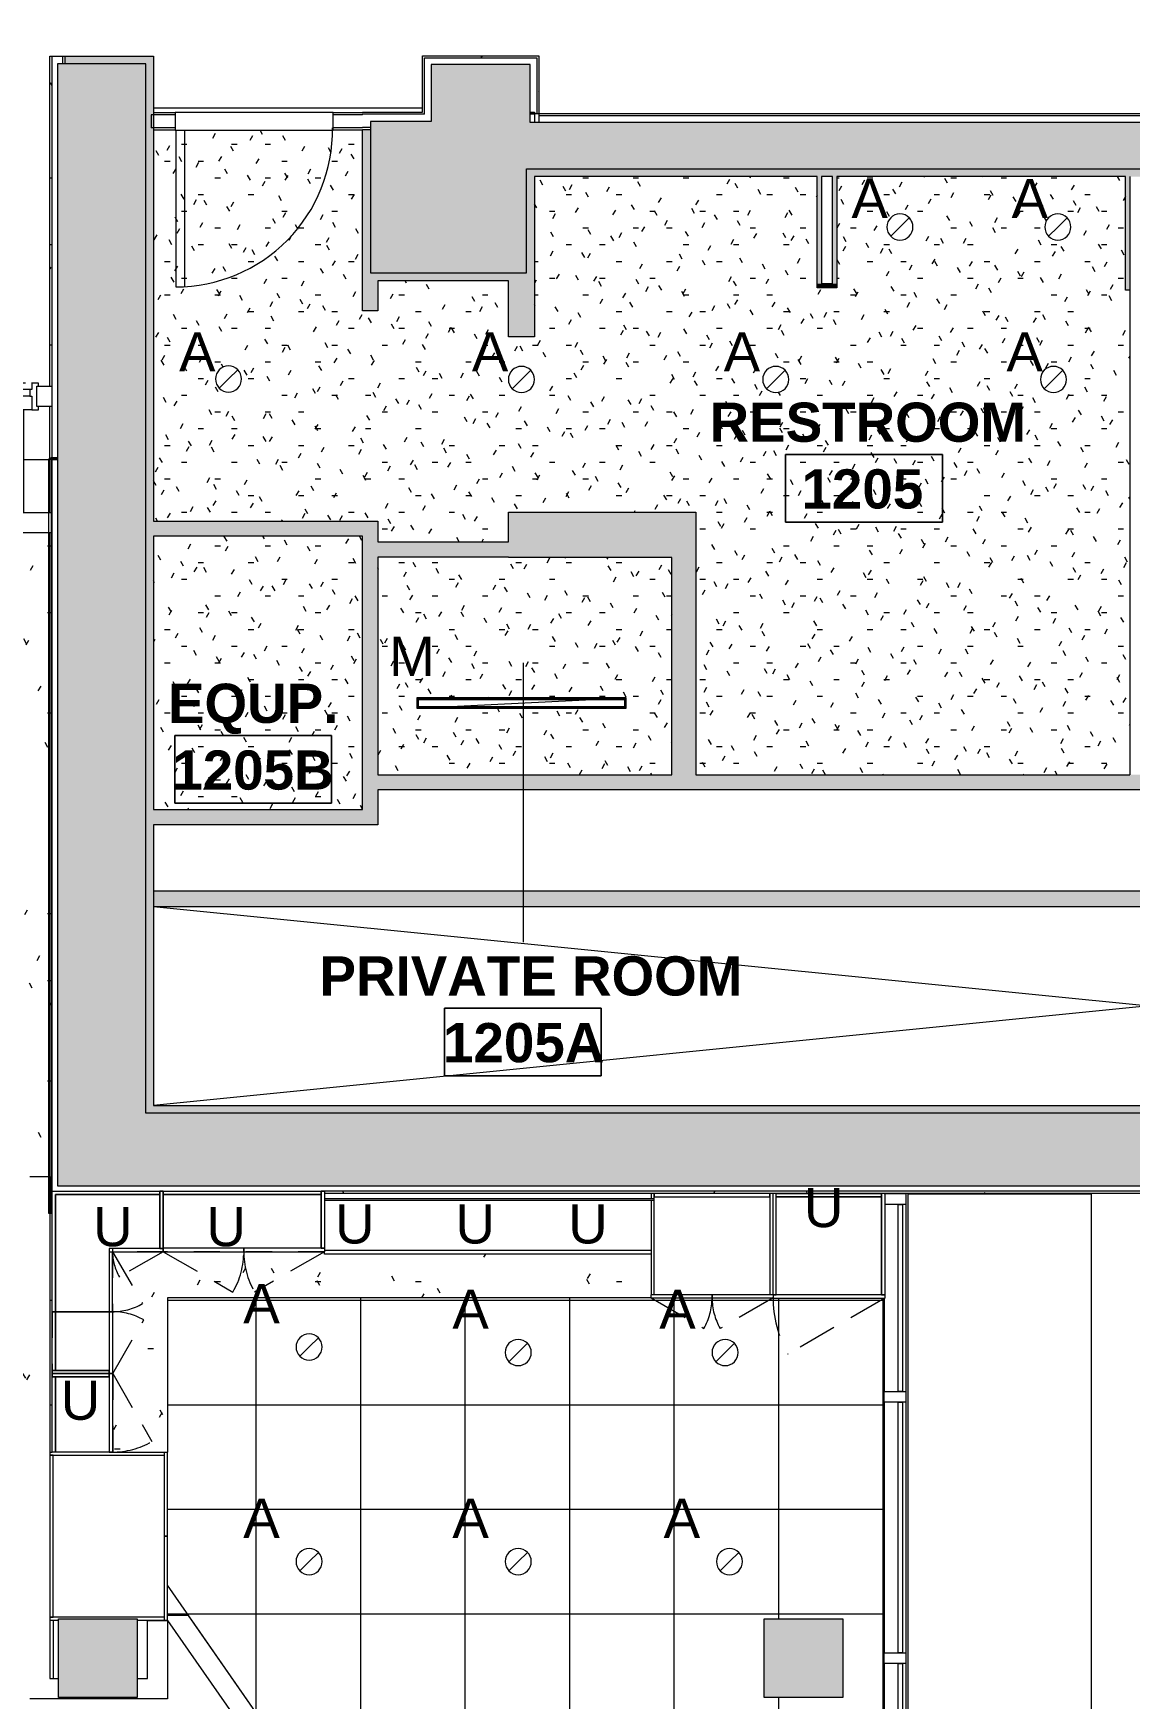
# Model space of a CAD drawing. Header units: inches. Extents: x -329 to 986, y -79 to 1436.
# Drawn here: x 480.6 to 732.3, y 457.2 to 839.6 of the extents above; entities that cross this region are included whole.
import ezdxf

# ---------------------------------------------------------------- set-up
doc = ezdxf.new("R2010")
doc.units = ezdxf.units.IN
doc.header["$LTSCALE"] = 48
doc.header["$MEASUREMENT"] = 0
doc.linetypes.add('Dash', pattern=[0.25, 0.125, -0.125])
doc.linetypes.add('Hidden', pattern=[0.28125, 0.1875, -0.09375])
for name, color, linetype, lineweight in [('A-AREA-IDEN', 1, 'Continuous', 9), ('A-CLNG', 214, 'Continuous', 13), ('A-CLNG-PATT', 214, 'Continuous', 13), ('A-DETL-GENF', 247, 'Continuous', 9), ('A-DETL-THIN', 8, 'Continuous', 9), ('A-DOOR', 8, 'Continuous', 13), ('A-GENM', 8, 'Continuous', 9), ('A-GLAZ-CURT', 8, 'Continuous', 9), ('A-GLAZ-CWMG', 8, 'Continuous', 9), ('A-WALL', 8, 'Continuous', 13), ('A-WALL-PATT', 8, 'Continuous', 13), ('E-LITE-EQPM', 4, 'Continuous', 9), ('E-LITE-EQPM-IDEN', 4, 'Continuous', 9), ('G-ANNO-TEXT', 8, 'Continuous', 9), ('I-WALL', 8, 'Continuous', 13), ('Q-CASE', 8, 'Continuous', 9), ('Q-CASE-HDLN', 8, 'Dash', 9), ('S-COLS', 8, 'Continuous', 13)]:
    doc.layers.add(name, color=color, linetype=linetype, lineweight=lineweight)
doc.styles.add('Arial', font='arial.ttf', dxfattribs={"height": 9})
doc.styles.add('Swis721 Lt BT', font='swissl.ttf', dxfattribs={"height": 9})
doc.styles.add('Swis721 Lt BT_B', font='', dxfattribs={"height": 9})
doc.styles.get('Swis721 Lt BT_B').set_extended_font_data('Swis721 Lt BT', bold=True)
pattern_1 = [(0, (0, 0), (30.72, 7.68), [1.267, -21.773, 1.267, -21.773, -122.88]), (0, (0, 0), (30.72, 7.68), [-46.08, 1.267, -44.813, 1.267, -21.773, -53.76]), (0, (0, 0), (30.72, 7.68), [-115.2, 1.267, -14.093, 1.267, -37.133]), (120, (11.52, 3.84), (-22.011075, 22.7643), [1.267, -21.773, 1.267, -21.773, -122.88]), (120, (11.52, 3.84), (-22.011075, 22.7643), [-46.08, 1.267, -44.813, 1.267, -21.773, -53.76]), (120, (11.52, 3.84), (-22.011075, 22.7643), [-115.2, 1.267, -14.093, 1.267, -37.133]), (240, (15.36, 19.2), (-8.708925, -30.4443), [1.267, -21.773, 1.267, -21.773, -122.88]), (240, (15.36, 19.2), (-8.708925, -30.4443), [-46.08, 1.267, -44.813, 1.267, -21.773, -53.76]), (240, (15.36, 19.2), (-8.708925, -30.4443), [-115.2, 1.267, -14.093, 1.267, -37.133])]
pattern_2 = [(0, (0, 0), (15.36, 3.84), [1.267, -10.253, 1.267, -10.253, -61.44]), (0, (0, 0), (15.36, 3.84), [-23.04, 1.267, -21.773, 1.267, -10.253, -26.88]), (0, (0, 0), (15.36, 3.84), [-57.6, 1.267, -6.413, 1.267, -17.933]), (120, (5.76, 1.92), (-11.005538, 11.38215), [1.267, -10.253, 1.267, -10.253, -61.44]), (120, (5.76, 1.92), (-11.005538, 11.38215), [-23.04, 1.267, -21.773, 1.267, -10.253, -26.88]), (120, (5.76, 1.92), (-11.005538, 11.38215), [-57.6, 1.267, -6.413, 1.267, -17.933]), (240, (7.68, 9.6), (-4.354462, -15.22215), [1.267, -10.253, 1.267, -10.253, -61.44]), (240, (7.68, 9.6), (-4.354462, -15.22215), [-23.04, 1.267, -21.773, 1.267, -10.253, -26.88]), (240, (7.68, 9.6), (-4.354462, -15.22215), [-57.6, 1.267, -6.413, 1.267, -17.933])]

# ---------------------------------------------------------------- blocks, each defined once
blk = doc.blocks.new('Concrete-Square-Column - 18 x 18-6977650-Level 12  RCP')
at = {"layer": 'S-COLS'}
blk.add_hatch(color=256, dxfattribs=at).paths.add_polyline_path([(9, -9), (9, 9), (-9, 9), (-9, -9), (-1.36, -9)], flags=0)
for p, q in [((-9, 9), (9, 9)), ((-9, -9), (-9, 9)), ((9, 9), (9, -9)), ((9, -9), (-9, -9))]:
    blk.add_line(p, q, dxfattribs=at)
blk = doc.blocks.new('Door - Single - Solid Door-8464396-Level 12  RCP')
at = {"layer": 'A-DOOR'}
for p, q in [((-14.13, 2.97), (-15.63, 2.97)), ((-15.63, 2.97), (-15.63, 2.22)), ((-14.13, 2.97), (22.12, 2.97)), ((-14.13, -0.15), (-14.13, 2.97)), ((22.12, 2.97), (22.12, -0.15)), ((23.62, 2.97), (22.12, 2.97)), ((23.62, 2.22), (23.62, 2.97)), ((-15.63, -2.4), (-15.63, -3.15)), ((-15.63, -3.15), (-14.13, -3.15)), ((-13.63, -0.15), (-14.13, -0.15)), ((-14.13, -1.65), (-13.63, -1.65)), ((-14.13, -3.15), (-14.13, -1.65)), ((-14.13, -3.15), (-14.01, -3.15)), ((-13.63, -0.15), (21.62, -0.15)), ((-13.63, -1.65), (-13.63, -0.15)), ((-13.63, -1.65), (21.62, -1.65)), ((-12.63, -3.15), (22.12, -3.15)), ((21.62, -0.15), (21.62, -1.65)), ((22.12, -0.15), (21.62, -0.15)), ((21.62, -1.65), (22.12, -1.65)), ((22.12, -1.65), (22.12, -3.15)), ((22.12, -3.15), (23.62, -3.15)), ((23.62, -3.15), (23.62, -2.4))]:
    blk.add_line(p, q, dxfattribs=at)
blk = doc.blocks.new('08 Type A - Single-Flush - 36_ x 84_-8459059-Level 12  RCP')
at = {"layer": 'A-DETL-GENF'}
for p, q in [((16, 2), (16, 37.94)), ((18, 2), (18, 38)), ((18, 2), (16, 2))]:
    blk.add_line(p, q, dxfattribs=at)
blk.add_arc((18, 2), 36, 90, 180.7958, dxfattribs=at)
blk = doc.blocks.new('L-Recessed Circular - Downlight - 6_-8160810-Level 12  RCP')
at = {"layer": 'E-LITE-EQPM'}
for q in [(-2.12, -2.12), (2.12, 2.12)]:
    blk.add_line((0, 0), q, dxfattribs=at)
for start, end in [(360, 180), (180, 360)]:
    blk.add_arc((0, 0), 3, start, end, dxfattribs=at)
blk = doc.blocks.new('Recessed_Cooper_NeoRay_Straight_Narrow_22DR1 - Recessed_Cooper_NeoRay_Straight_Narrow_22DR-8140042-Level 12  RCP')
at = {"layer": 'E-LITE-EQPM'}
for p, q in [((1.19, 24), (-1.19, -24)), ((-1.19, -24), (-1.19, 24)), ((-1.19, 24), (1.19, 24)), ((-1.19, 23.75), (-0.84, 23.75)), ((-1.19, 23.75), (-1.19, -23.75)), ((-0.84, 23.75), (0.84, 23.75)), ((-0.84, 23.75), (-0.84, -23.75)), ((-0.84, -23.75), (-0.84, 23.75)), ((0.84, -23.75), (0.84, 23.75)), ((0.84, 23.75), (1.19, 23.75)), ((0.84, 23.75), (0.84, -23.75)), ((1.19, 24), (1.19, -24)), ((1.19, 23.75), (1.19, -23.75)), ((-0.84, -23.75), (-1.19, -23.75)), ((1.19, -24), (-1.19, -24)), ((0.84, -23.75), (-0.84, -23.75)), ((1.19, -23.75), (0.84, -23.75))]:
    blk.add_line(p, q, dxfattribs=at)
blk = doc.blocks.new('CW Cupbd2 - Fridge 80_h x 24_d - 2 Doors-8699888-Level 12  RCP')
at = {"layer": 'Q-CASE'}
for p, q in [((2, -7.31), (2, -5.31)), ((2.75, -6.06), (2.75, -5.31)), ((2.75, -5.31), (2.75, -6.06)), ((2.75, -31.56), (2.75, -6.06)), ((2.75, -6.06), (39.91, -6.06)), ((39.91, -5.31), (39.91, -6.06)), ((39.91, -6.06), (39.91, -5.31)), ((39.91, -6.06), (39.91, -31.56)), ((40.66, -5.31), (40.66, -5.85)), ((40.66, -19.73), (40.66, -31.56)), ((2, -31.56), (2, -25.31)), ((21.33, -31.56), (2, -31.56)), ((2, -32.31), (2, -31.56)), ((2, -32.31), (21.33, -32.31)), ((39.91, -31.56), (2.75, -31.56)), ((21.33, -32.31), (21.33, -31.56)), ((40.66, -31.56), (21.33, -31.56)), ((21.33, -31.56), (21.33, -32.31)), ((21.33, -32.31), (40.66, -32.31)), ((40.66, -31.56), (40.66, -32.31))]:
    blk.add_line(p, q, dxfattribs=at)
blk = doc.blocks.new('Casework 14 - Casework 7-8533295-Level 12  RCP')
at = {"layer": 'Q-CASE'}
for p, q in [((1995.07, 904.08), (1996.27, 904.08)), ((1996.66, 904.08), (2008.17, 904.08)), ((2008.17, 904.08), (2008.17, 829.08))]:
    blk.add_line(p, q, dxfattribs=at)
blk = doc.blocks.new('CW Cupbd Ohead Cnr - 23_5_h x 13 7_8_d - 1 Shelf-8699884-Level 12  RCP')
at = {"layer": 'Q-CASE'}
for p, q in [((2, -30.01), (2, -2.36)), ((2, -2.36), (26.74, -2.36)), ((26.74, -3.11), (2.75, -3.11)), ((2.75, -3.11), (2.75, -30.01)), ((2.75, -30.01), (2.75, -3.11)), ((2.75, -3.11), (26.74, -3.11)), ((27.49, -2.36), (26.74, -2.36)), ((26.74, -15.49), (26.74, -2.36)), ((26.74, -2.36), (26.74, -3.11)), ((26.74, -3.11), (26.74, -15.49)), ((27.49, -2.36), (27.49, -15.49)), ((26.74, -15.49), (15.12, -15.49)), ((15.12, -15.49), (15.12, -30.01)), ((15.12, -16.24), (15.12, -30.01)), ((15.12, -16.24), (15.87, -16.24)), ((27.49, -15.49), (15.87, -15.49)), ((15.87, -15.49), (15.87, -16.24)), ((15.87, -30.01), (15.87, -16.24)), ((15.87, -16.24), (27.49, -16.24)), ((26.74, -15.49), (27.49, -15.49)), ((27.49, -15.49), (27.49, -16.24)), ((2.75, -30.01), (2, -30.01)), ((15.12, -30.01), (2.75, -30.01)), ((15.12, -30.01), (15.87, -30.01))]:
    blk.add_line(p, q, dxfattribs=at)
at = {"layer": 'Q-CASE', "linetype": 'Hidden'}
for p, q in [((15.87, -16.24), (22.76, -28.16)), ((27.49, -16.24), (17.43, -22.05))]:
    blk.add_line(p, q, dxfattribs=at)
for centre, radius, start, end in [((27.49, -16.24), 11.62, 179.5, 210), ((15.87, -16.24), 13.77, 269.5, 300)]:
    blk.add_arc(centre, radius, start, end, dxfattribs=at)
at = {"layer": 'Q-CASE-HDLN'}
for p, q in [((2, -2.36), (27.49, -2.36)), ((2, -30.01), (2, -2.36)), ((27.49, -2.36), (27.49, -16.24)), ((15.87, -16.24), (15.87, -30.01)), ((27.49, -16.24), (15.87, -16.24)), ((15.87, -30.01), (2, -30.01))]:
    blk.add_line(p, q, dxfattribs=at)
blk = doc.blocks.new('System Panel - Glazed - Offset-8596692-Level 12  RCP')
at = {"layer": 'A-GLAZ-CURT'}
for p, q in [((-21.47, 0.75), (-21.47, 1.75)), ((-21.47, 1.75), (21.47, 1.75)), ((21.47, 0.75), (-21.47, 0.75)), ((21.47, 1.75), (21.47, 0.75))]:
    blk.add_line(p, q, dxfattribs=at)
blk = doc.blocks.new('System Panel - Glazed - Offset-8596693-Level 12  RCP')
at = {"layer": 'A-GLAZ-CURT'}
for p, q in [((-28.75, 0.75), (-28.75, 1.75)), ((-28.75, 1.75), (28.75, 1.75)), ((28.75, 0.75), (-28.75, 0.75)), ((28.75, 1.75), (28.75, 0.75))]:
    blk.add_line(p, q, dxfattribs=at)
blk = doc.blocks.new('System Panel - Glazed - Offset-8596694-Level 12  RCP')
at = {"layer": 'A-GLAZ-CURT'}
for p, q in [((-28.75, 0.75), (-28.75, 1.75)), ((-28.75, 1.75), (28.75, 1.75)), ((28.75, 0.75), (-28.75, 0.75)), ((28.75, 1.75), (28.75, 0.75))]:
    blk.add_line(p, q, dxfattribs=at)
blk = doc.blocks.new('Rectangular Mullion - 2_5_ x 5_ rectangular-6977146-Level 12  RCP')
at = {"layer": 'A-GLAZ-CWMG'}
for p, q in [((680.89, 570.72), (680.89, 527.78)), ((675.89, 549.2), (675.89, 527.78))]:
    blk.add_line(p, q, dxfattribs=at)
blk = doc.blocks.new('Rectangular Mullion - 2_5_ x 5_ rectangular-V7-Level 12  RCP')
at = {"layer": 'A-GLAZ-CWMG'}
for p, q in [((675.89, 525.28), (675.89, 467.78)), ((680.89, 525.28), (680.89, 467.78))]:
    blk.add_line(p, q, dxfattribs=at)
blk = doc.blocks.new('Rectangular Mullion - 2_5_ x 5_ rectangular-V8-Level 12  RCP')
at = {"layer": 'A-GLAZ-CWMG'}
for p, q in [((675.89, 465.28), (675.89, 407.78)), ((680.89, 465.28), (680.89, 407.78))]:
    blk.add_line(p, q, dxfattribs=at)
blk = doc.blocks.new('Rectangular Mullion - 2_5_ x 5_ rectangular-8596698-Level 12  RCP')
at = {"layer": 'A-GLAZ-CWMG'}
for p, q in [((-2.5, -2.5), (-2.5, 2.3125)), ((0, 2.5), (0, -2.5)), ((0, -2.5), (-2.5, -2.5))]:
    blk.add_line(p, q, dxfattribs=at)
blk = doc.blocks.new('Rectangular Mullion - 2_5_ x 5_ rectangular-8596691-Level 12  RCP')
at = {"layer": 'A-GLAZ-CWMG'}
for p, q in [((1.25, 2.5), (-1.25, 2.5)), ((-1.25, 2.5), (-1.25, -2.5)), ((1.25, -2.5), (1.25, 2.5)), ((-1.25, -2.5), (1.25, -2.5))]:
    blk.add_line(p, q, dxfattribs=at)
blk = doc.blocks.new('Casework 2 - Casework 7-8597540-Level 12  RCP')
at = {"layer": 'Q-CASE'}
for p, q in [((2009.03, 904.08), (2009.03, 829.08)), ((2009.03, 829.08), (2008.45, 829.08))]:
    blk.add_line(p, q, dxfattribs=at)
blk = doc.blocks.new('LED STRIP - 10 mm lower-8620909-Level 12  RCP')
at = {"layer": 'E-LITE-EQPM'}
for p, q in [((39.17, 0.2), (-36.58, 0.2)), ((-36.58, -0.2), (39.17, -0.2))]:
    blk.add_line(p, q, dxfattribs=at)
blk = doc.blocks.new('CW Cupbd Combined1 - Oven Tower 84_h x 24_d _2 Microwaves_CAB on bottom 2-8689861-Level 12  RCP')
at = {"layer": 'Q-CASE', "linetype": 'Hidden'}
for p, q in [((2, 29.31), (14.12, 36.31)), ((30, 29.31), (17.87, 36.31))]:
    blk.add_line(p, q, dxfattribs=at)
at = {"layer": 'Q-CASE'}
for p, q in [((16, 29.31), (2, 29.31)), ((2, 28.56), (2, 29.31)), ((2, 28.56), (16, 28.56)), ((2.75, 6.06), (2.75, 28.56)), ((16, 28.56), (16, 29.31)), ((30, 29.31), (16, 29.31)), ((16, 29.31), (16, 28.56)), ((16, 28.56), (30, 28.56)), ((29.25, 28.56), (29.25, 6.06)), ((30, 29.31), (30, 28.56)), ((30, 18.41), (30, 28.56)), ((29.25, 6.06), (2.75, 6.06)), ((2.75, 5.31), (2.75, 6.06)), ((2.75, 6.06), (2.75, 5.31)), ((29.25, 6.06), (29.25, 5.31)), ((29.25, 5.31), (29.25, 6.06))]:
    blk.add_line(p, q, dxfattribs=at)
at = {"layer": 'Q-CASE', "linetype": 'Hidden'}
for centre, start, end in [((2, 29.31), 0.0023, 30), ((30, 29.31), 150, 179.9977)]:
    blk.add_arc(centre, 14, start, end, dxfattribs=at)
blk = doc.blocks.new('L-Recessed Circular - Downlight - 6_-8613011-Level 12  RCP')
at = {"layer": 'E-LITE-EQPM'}
for q in [(-2.12, -2.12), (2.12, 2.12)]:
    blk.add_line((0, 0), q, dxfattribs=at)
for start, end in [(360, 180), (180, 360)]:
    blk.add_arc((0, 0), 3, start, end, dxfattribs=at)
blk = doc.blocks.new('CW Cupbd Ohead1 - 37_h x 13 7_8_d - 1 Door - 1 Shelf-8668063-Level 12  RCP')
at = {"layer": 'Q-CASE'}
for p, q in [((2, -3.11), (2, -2.36)), ((2, -2.36), (19.25, -2.36)), ((19.25, -3.11), (2, -3.11)), ((2, -15.45), (2, -3.11)), ((2, -3.11), (19.25, -3.11)), ((20, -2.36), (19.25, -2.36)), ((19.25, -15.45), (19.25, -2.36)), ((19.25, -2.36), (19.25, -3.11)), ((19.25, -3.11), (19.25, -15.45)), ((20, -2.36), (20, -15.45)), ((20, -15.45), (2, -15.45)), ((2, -15.45), (2, -16.24)), ((19.25, -15.45), (2, -15.45)), ((2, -16.24), (20, -16.24)), ((19.25, -15.45), (20, -15.45)), ((20, -15.45), (20, -16.24))]:
    blk.add_line(p, q, dxfattribs=at)
at = {"layer": 'Q-CASE', "linetype": 'Hidden'}
blk.add_line((20, -16.24), (4.41, -25.24), dxfattribs=at)
blk.add_arc((20, -16.24), 18, 179.5, 210, dxfattribs=at)
at = {"layer": 'Q-CASE-HDLN'}
for p, q in [((2, -16.24), (2, -2.36)), ((2, -2.36), (20, -2.36)), ((20, -2.36), (20, -16.24)), ((20, -16.24), (2, -16.24))]:
    blk.add_line(p, q, dxfattribs=at)
blk = doc.blocks.new('CW Cupbd Ohead1 - 37_h x 13 7_8_d - 2 Doors - 1 Shelf-8693762-Level 12  RCP')
at = {"layer": 'Q-CASE'}
for p, q in [((2, -3.11), (2, -2.36)), ((2, -2.36), (38.25, -2.36)), ((38.25, -3.11), (2, -3.11)), ((2, -15.45), (2, -3.11)), ((2, -3.11), (38.25, -3.11)), ((39, -2.36), (38.25, -2.36)), ((38.25, -15.45), (38.25, -2.36)), ((38.25, -2.36), (38.25, -3.11)), ((38.25, -3.11), (38.25, -15.45)), ((39, -2.36), (39, -15.45)), ((20.5, -15.45), (2, -15.45)), ((2, -16.24), (2, -15.45)), ((38.25, -15.45), (2, -15.45)), ((2, -16.24), (20.5, -16.24)), ((20.5, -16.24), (20.5, -15.45)), ((39, -15.45), (20.5, -15.45)), ((20.5, -15.45), (20.5, -16.24)), ((20.5, -16.24), (39, -16.24)), ((38.25, -15.45), (39, -15.45)), ((39, -15.45), (39, -16.24))]:
    blk.add_line(p, q, dxfattribs=at)
at = {"layer": 'Q-CASE', "linetype": 'Hidden'}
for p, q in [((2, -16.24), (18.02, -25.49)), ((39, -16.24), (22.97, -25.49))]:
    blk.add_line(p, q, dxfattribs=at)
for centre, start, end in [((2, -16.24), 330, 0.5), ((39, -16.24), 179.5, 210)]:
    blk.add_arc(centre, 18.5, start, end, dxfattribs=at)
at = {"layer": 'Q-CASE-HDLN'}
for p, q in [((2, -16.24), (2, -2.36)), ((2, -2.36), (39, -2.36)), ((39, -2.36), (39, -16.24)), ((39, -16.24), (2, -16.24))]:
    blk.add_line(p, q, dxfattribs=at)
blk = doc.blocks.new('Generic Models 1 - Generic Models 5-8667745-Level 12  RCP')
at = {"layer": 'A-GENM'}
for p, q in [((3427.15, -131.5), (3427.15, 206.11)), ((3427.15, 206.11), (3469.15, 206.11)), ((3469.15, 206.11), (3469.15, -131.5))]:
    blk.add_line(p, q, dxfattribs=at)
blk = doc.blocks.new('CW Cupbd1 - 80_h x 24_d - 1 Door - 4 shelves - CUSTOM-8687191-Level 12  RCP')
at = {"layer": 'Q-CASE'}
for p, q in [((2.75, -2.36), (2, -2.36)), ((2, -25.59), (2, -2.36)), ((2.75, -25.61), (2.75, -2.36)), ((2.75, -3.11), (2.75, -2.36)), ((2.75, -2.36), (26.93, -2.36)), ((2.75, -25.61), (2.75, -3.11)), ((2.75, -3.11), (26.93, -3.11)), ((26.93, -3.11), (2.75, -3.11)), ((27.68, -2.36), (26.93, -2.36)), ((26.93, -25.61), (26.93, -2.36)), ((26.93, -2.36), (26.93, -3.11)), ((26.93, -3.11), (26.93, -25.61)), ((27.68, -2.36), (27.68, -25.61)), ((27.68, -25.61), (2, -25.61)), ((2, -25.61), (2.75, -25.61)), ((2, -26.36), (27.68, -26.36)), ((26.93, -25.61), (2.75, -25.61)), ((26.93, -25.61), (27.68, -25.61)), ((27.68, -25.61), (27.68, -26.36))]:
    blk.add_line(p, q, dxfattribs=at)
at = {"layer": 'Q-CASE', "linetype": 'Hidden'}
blk.add_line((27.68, -26.36), (5.44, -39.21), dxfattribs=at)
blk.add_arc((27.68, -26.36), 25.69, 179.5, 210, dxfattribs=at)
blk = doc.blocks.new('CW Cupbd Ohead1 - 37_h x 13 7_8_d - 1 Door - 1 Shelf-8699881-Level 12  RCP')
at = {"layer": 'Q-CASE', "linetype": 'Hidden'}
blk.add_line((16.22, 16.24), (3.9, 23.35), dxfattribs=at)
at = {"layer": 'Q-CASE'}
for p, q in [((16.22, 16.24), (2, 16.24)), ((2, 16.24), (2, 15.45)), ((2, 15.45), (16.22, 15.45)), ((2, 3.11), (2, 15.45)), ((2, 15.45), (15.47, 15.45)), ((16.22, 15.45), (15.47, 15.45)), ((15.47, 2.36), (15.47, 15.45)), ((15.47, 15.45), (15.47, 3.11)), ((16.22, 16.24), (16.22, 15.45)), ((16.22, 15.45), (16.22, 2.36)), ((2, 2.36), (2, 3.11)), ((2, 3.11), (15.47, 3.11)), ((15.47, 3.11), (2, 3.11)), ((15.47, 2.36), (2, 2.36)), ((15.47, 3.11), (15.47, 2.36)), ((15.47, 2.36), (16.22, 2.36))]:
    blk.add_line(p, q, dxfattribs=at)
at = {"layer": 'Q-CASE', "linetype": 'Hidden'}
blk.add_arc((16.22, 16.24), 14.23, 150, 180.5, dxfattribs=at)
at = {"layer": 'Q-CASE-HDLN'}
for p, q in [((16.22, 16.24), (2, 16.24)), ((2, 16.24), (2, 2.36)), ((16.22, 2.36), (16.22, 16.24)), ((2, 2.36), (16.22, 2.36))]:
    blk.add_line(p, q, dxfattribs=at)
blk = doc.blocks.new('Room Tag - Room Name and Number-3379422-Level 12  RCP')
at = {"layer": 'A-AREA-IDEN'}
for p, q in [((-0.1881, -0.1636), (-0.1881, -0.0018)), ((-0.1881, -0.0018), (0.1869, -0.0018)), ((0.1869, -0.0018), (-0.1881, -0.0018)), ((-0.1881, -0.0018), (-0.1881, -0.1636)), ((0.1869, -0.0018), (0.1869, -0.1636)), ((0.1869, -0.1636), (0.1869, -0.0018)), ((0.1869, -0.1636), (-0.1881, -0.1636)), ((-0.1881, -0.1636), (0.1869, -0.1636))]:
    blk.add_line(p, q, dxfattribs=at)

msp = doc.modelspace()

# ---------------------------------------------------------------- hatches: boundary and pattern name
at = {"layer": 'A-CLNG-PATT'}
h = msp.add_hatch(dxfattribs=at)
h.set_pattern_fill('FP1_19', color=256, style=0, pattern_type=2)
h.set_pattern_definition(pattern_2)
h.paths.add_polyline_path([(632.64, 669.35), (732.27, 669.35), (732.27, 780.6), (731.27, 780.6), (731.27, 806.68), (665.02, 806.68), (665.02, 781.1), (660.52, 781.1), (660.52, 806.68), (595.64, 806.68), (595.64, 769.85), (589.64, 769.85), (589.64, 782.73), (559.64, 782.73), (559.64, 775.85), (556.14, 775.85), (556.14, 817.36), (508.14, 817.36), (508.14, 727.6), (559.64, 727.6), (559.64, 722.79), (589.64, 722.79), (589.64, 729.6), (632.64, 729.6), (632.64, 670.95)], flags=0)
h.paths.add_polyline_path([(714.77, 757.1), (713.99, 757.2), (713.27, 757.5), (712.64, 757.98), (712.17, 758.6), (711.87, 759.33), (711.77, 760.1), (711.87, 760.88), (712.17, 761.6), (712.64, 762.22), (713.27, 762.7), (713.99, 763), (714.77, 763.1), (715.54, 763), (716.27, 762.7), (716.89, 762.22), (717.36, 761.6), (717.66, 760.88), (717.77, 760.1), (717.66, 759.33), (717.36, 758.6), (716.89, 757.98), (716.27, 757.5), (715.54, 757.2)], flags=0)
h.paths.add_polyline_path([(651.02, 757.1), (650.24, 757.2), (649.52, 757.5), (648.89, 757.98), (648.42, 758.6), (648.12, 759.33), (648.02, 760.1), (648.12, 760.88), (648.42, 761.6), (648.89, 762.22), (649.52, 762.7), (650.24, 763), (651.02, 763.1), (651.79, 763), (652.52, 762.7), (653.14, 762.22), (653.61, 761.6), (653.91, 760.88), (654.02, 760.1), (653.91, 759.33), (653.61, 758.6), (653.14, 757.98), (652.52, 757.5), (651.79, 757.2)], flags=0)
h.paths.add_polyline_path([(592.64, 757.1), (591.86, 757.2), (591.14, 757.5), (590.52, 757.98), (590.04, 758.6), (589.74, 759.33), (589.64, 760.1), (589.74, 760.88), (590.04, 761.6), (590.52, 762.22), (591.14, 762.7), (591.86, 763), (592.64, 763.1), (593.42, 763), (594.14, 762.7), (594.76, 762.22), (595.24, 761.6), (595.54, 760.88), (595.64, 760.1), (595.54, 759.33), (595.24, 758.6), (594.76, 757.98), (594.14, 757.5), (593.42, 757.2)], flags=0)
h.paths.add_polyline_path([(525.39, 757.21), (524.61, 757.32), (523.89, 757.62), (523.27, 758.09), (522.79, 758.71), (522.49, 759.44), (522.39, 760.21), (522.49, 760.99), (522.79, 761.71), (523.27, 762.34), (523.89, 762.81), (524.61, 763.11), (525.39, 763.21), (526.17, 763.11), (526.89, 762.81), (527.51, 762.34), (527.99, 761.71), (528.29, 760.99), (528.39, 760.21), (528.29, 759.44), (527.99, 758.71), (527.51, 758.09), (526.89, 757.62), (526.17, 757.32)], flags=0)
h.paths.add_polyline_path([(679.52, 792.1), (678.74, 792.2), (678.02, 792.5), (677.39, 792.98), (676.92, 793.6), (676.62, 794.32), (676.52, 795.1), (676.62, 795.87), (676.92, 796.6), (677.39, 797.22), (678.02, 797.69), (678.74, 797.99), (679.52, 798.1), (680.29, 797.99), (681.02, 797.69), (681.64, 797.22), (682.11, 796.6), (682.41, 795.87), (682.52, 795.1), (682.41, 794.32), (682.11, 793.6), (681.64, 792.98), (681.02, 792.5), (680.29, 792.2)], flags=0)
h.paths.add_polyline_path([(715.77, 792.1), (714.99, 792.2), (714.27, 792.5), (713.64, 792.98), (713.17, 793.6), (712.87, 794.32), (712.77, 795.1), (712.87, 795.87), (713.17, 796.6), (713.64, 797.22), (714.27, 797.69), (714.99, 797.99), (715.77, 798.1), (716.54, 797.99), (717.27, 797.69), (717.89, 797.22), (718.36, 796.6), (718.66, 795.87), (718.77, 795.1), (718.66, 794.32), (718.36, 793.6), (717.89, 792.98), (717.27, 792.5), (716.54, 792.2)], flags=0)
h = msp.add_hatch(dxfattribs=at)
h.set_pattern_fill('FP1_26', color=256, style=0, pattern_type=2)
h.set_pattern_definition([(0, (454.422, 741.714), (0, -24), []), (270, (454.422, 741.714), (-24, -1e-15), [])])
h.paths.add_polyline_path([(424.45, 729.53), (484.14, 729.53), (484.14, 741.91), (484.39, 741.91), (484.39, 753.9), (481.77, 753.9), (481.77, 753.15), (442.52, 753.15), (442.52, 753.9), (424.45, 753.9), (424.45, 729.75)], flags=0)
h = msp.add_hatch(dxfattribs=at)
h.set_pattern_fill('FP1_1', color=256, style=0, pattern_type=2)
h.set_pattern_definition(pattern_1)
h.paths.add_polyline_path([(479.77, 502), (479.77, 577.11), (484.14, 577.11), (484.14, 724.9), (329.52, 724.9), (329.52, 502), (479.16, 502)], flags=0)
h.paths.add_polyline_path([(348.83, 526), (348.83, 700.9), (460.14, 700.9), (460.14, 526), (432.47, 526)], flags=0)
h = msp.add_hatch(dxfattribs=at)
h.set_pattern_fill('FP1_19', color=256, style=0, pattern_type=2)
h.set_pattern_definition(pattern_2)
h.paths.add_polyline_path([(556.14, 661.36), (556.14, 724.1), (508.14, 724.1), (508.14, 661.36), (521.69, 661.36)], flags=0)
h = msp.add_hatch(dxfattribs=at)
h.set_pattern_fill('FP1_20', color=256, style=0, pattern_type=2)
h.set_pattern_definition(pattern_2)
h.paths.add_polyline_path([(627.14, 669.35), (627.14, 719.22), (589.64, 719.22), (589.64, 719.28), (559.64, 719.28), (559.64, 669.35), (610.92, 669.35)], flags=0)
h.paths.add_polyline_path([(568.64, 684.61), (568.64, 686.98), (616.64, 686.98), (616.64, 684.61), (610.92, 684.61)], flags=0)
h = msp.add_hatch(dxfattribs=at)
h.set_pattern_fill('FP1_1', color=256, style=0, pattern_type=2)
h.set_pattern_definition(pattern_1)
h.paths.add_polyline_path([(498.77, 559.85), (498.77, 560.6), (498.02, 560.6), (498.02, 559.85)], flags=0)
h.paths.add_polyline_path([(510.64, 513.85), (511.39, 513.85), (511.39, 549.22), (622.39, 549.22), (622.39, 559.26), (547.39, 559.26), (547.39, 559.85), (498.77, 559.85), (498.8, 513.85)], flags=0)
at = {"layer": 'A-DETL-GENF'}
h = msp.add_hatch(color=256, dxfattribs=at)
h.paths.add_polyline_path([(982.64, -77.72), (982.64, -13.14), (735.72, 233.78), (660.14, 233.78), (660.14, 219.53), (734.76, 219.53), (968.39, -14.09), (968.39, -63.34), (738.07, -63.34), (687.39, -12.66), (687.39, -5.72), (673.14, -5.72), (673.14, -18.75), (732.1, -77.72), (878.58, -77.72)], flags=0)
h.paths.add_polyline_path([(984.64, 574.97), (984.64, 836.48), (964.39, 836.48), (964.39, 591.66), (506.39, 591.66), (506.39, 832.6), (486.14, 832.6), (486.14, 574.97), (700.14, 574.97)], flags=0)
h.paths.add_polyline_path([(912.77, 784.61), (912.77, 820.36), (902.33, 820.36), (902.33, 832.42), (879.64, 832.42), (879.64, 820.38), (875.64, 820.38), (875.64, 819.13), (594.64, 819.13), (594.64, 832.42), (571.89, 832.42), (571.89, 819.36), (558.02, 819.36), (558.02, 784.61), (593.77, 784.61), (593.77, 808.46), (877.02, 808.46), (877.02, 784.61), (878.58, 784.61)], flags=0)
h.paths.add_polyline_path([(486.14, 938.1), (508.14, 938.1), (508.14, 1417.55), (607.64, 1417.55), (607.64, 1188.97), (558.14, 1188.97), (558.14, 1174.05), (964.39, 1174.05), (964.39, 938.91), (984.64, 938.91), (984.64, 1193.86), (622.89, 1193.86), (622.89, 1433.6), (486.14, 1433.6), (486.14, 957.44)], flags=0)
h.paths.add_polyline_path([(8.14, 1117.53), (22.64, 1117.53), (22.64, 1191.89), (-219.48, 1434.01), (-288.01, 1434.01), (-288.01, 1182.01), (-228.61, 1122.61), (-176.25, 1122.61), (-176.25, 1138.46), (-224.25, 1138.46), (-274.61, 1190.61), (-274.61, 1419.61), (-225.31, 1419.61), (8.14, 1186.16), (8.14, 1168.42)], flags=0)
msp.add_hatch(color=256, dxfattribs=at).paths.add_polyline_path([(521.69, 639.11), (964.39, 639.11), (964.39, 642.61), (508.14, 642.61), (508.14, 639.11)], flags=0)
at = {"layer": 'A-WALL-PATT'}
h = msp.add_hatch(dxfattribs=at)
h.set_pattern_fill('FP1_1', color=256, style=0, pattern_type=2)
h.set_pattern_definition(pattern_1)
h.paths.add_polyline_path([(484.89, 573.22), (484.89, 724.9), (484.39, 724.9), (484.39, 573.22)], flags=0)
h.paths.add_polyline_path([(484.39, 729.53), (484.89, 729.53), (484.89, 753.9), (484.39, 753.9), (484.39, 746.46)], flags=0)
h.paths.add_polyline_path([(484.89, 758.53), (484.89, 834.35), (484.39, 834.35), (484.39, 758.53)], flags=0)
at = {"layer": 'A-WALL-PATT', "lineweight": 9}
h = msp.add_hatch(dxfattribs=at)
h.set_pattern_fill('FP1_1', color=256, style=0, pattern_type=2)
h.set_pattern_definition(pattern_1)
h.paths.add_polyline_path([(487.39, 832.6), (487.89, 832.6), (487.89, 834.35), (487.39, 834.35)], flags=0)
at = {"layer": 'A-WALL-PATT'}
for points in [[(504.64, 832.6), (504.64, 834.35), (487.89, 834.35), (487.89, 832.6)], [(506.39, 591.66), (508.14, 591.66), (508.14, 834.35), (504.64, 834.35), (504.64, 832.6), (506.39, 832.6), (506.39, 623.88)], [(556.14, 784.61), (558.02, 784.61), (558.02, 817.48), (556.14, 817.48), (556.14, 799.2)], [(593.77, 786.48), (595.64, 786.48), (595.64, 808.46), (593.77, 808.46), (593.77, 796.58)], [(700.14, 806.68), (875.14, 806.68), (875.14, 808.46), (595.64, 808.46), (595.64, 806.68), (665.02, 806.68)], [(661.52, 782.1), (661.52, 806.68), (660.52, 806.68), (660.52, 782.1)], [(665.02, 782.1), (665.02, 806.68), (664.02, 806.68), (664.02, 782.1)], [(732.27, 780.6), (732.27, 806.68), (731.27, 806.68), (731.27, 780.6)], [(559.64, 775.85), (559.64, 784.61), (556.14, 784.61), (556.14, 775.85)], [(566.31, 782.73), (595.64, 782.73), (595.64, 786.48), (593.77, 786.48), (593.77, 784.61), (559.64, 784.61), (559.64, 782.73)], [(595.64, 769.85), (595.64, 782.73), (589.64, 782.73), (589.64, 769.85)], [(665.02, 781.1), (665.02, 782.1), (660.52, 782.1), (660.52, 781.1)], [(484.64, 741.66), (486.14, 741.66), (486.14, 742.16), (484.64, 742.16), (484.64, 741.91)], [(556.14, 724.1), (556.14, 727.6), (508.14, 727.6), (508.14, 724.1), (521.69, 724.1)], [(556.14, 657.86), (559.64, 657.86), (559.64, 727.6), (556.14, 727.6), (556.14, 661.36)], [(610.92, 719.22), (632.64, 719.22), (632.64, 729.6), (589.64, 729.6), (589.64, 719.22)], [(589.64, 719.28), (589.64, 722.79), (559.64, 722.79), (559.64, 719.28)], [(632.64, 669.35), (632.64, 719.22), (627.14, 719.22), (627.14, 669.35)], [(789.36, 665.86), (962.64, 665.86), (962.64, 669.35), (559.64, 669.35), (559.64, 665.86), (700.14, 665.86)], [(556.14, 657.86), (556.14, 661.36), (508.14, 661.36), (508.14, 657.86), (521.69, 657.86)], [(521.69, 591.66), (964.39, 591.66), (964.39, 593.41), (508.14, 593.41), (508.14, 591.66)]]:
    msp.add_hatch(color=256, dxfattribs=at).paths.add_polyline_path(points, flags=0)
h = msp.add_hatch(dxfattribs=at)
h.set_pattern_fill('FP1_1', color=256, style=0, pattern_type=2)
h.set_pattern_definition(pattern_1)
h.paths.add_polyline_path([(596.64, 833.92), (596.64, 834.42), (569.89, 834.42), (569.89, 833.92), (596.14, 833.92)], flags=0)
h = msp.add_hatch(dxfattribs=at)
h.set_pattern_fill('FP1_1', color=256, style=0, pattern_type=2)
h.set_pattern_definition(pattern_1)
h.paths.add_polyline_path([(596.64, 821.2), (596.64, 833.92), (596.14, 833.92), (596.14, 821.2)], flags=0)
h = msp.add_hatch(dxfattribs=at)
h.set_pattern_fill('FP1_1', color=256, style=0, pattern_type=2)
h.set_pattern_definition(pattern_1)
h.paths.add_polyline_path([(986.39, 573.22), (986.39, 573.72), (547.39, 573.72), (547.39, 573.22), (700.14, 573.22)], flags=0)

# ---------------------------------------------------------------- linework, layer by layer
at = {"layer": 'A-AREA-IDEN'}
msp.add_line((593.03, 695.01), (593.03, 630.91), dxfattribs=at)
at = {"layer": 'A-CLNG'}
for p, q in [((569.89, 822.35), (508.14, 822.35)), ((616.64, 686.98), (568.64, 686.98)), ((568.64, 686.98), (568.64, 684.61)), ((568.64, 684.61), (616.64, 684.61)), ((616.64, 684.61), (616.64, 686.98)), ((681.39, 573.15), (681.39, 573.22)), ((622.39, 549.22), (511.39, 549.22)), ((511.39, 549.22), (511.39, 513.85)), ((675.56, 549.2), (675.56, 247.43)), ((484.89, 513.85), (484.89, 546.08)), ((485.14, 475.18), (485.14, 461.85)), ((516.22, 476.35), (511.39, 476.35)), ((675.56, 247.43), (516.22, 476.35))]:
    msp.add_line(p, q, dxfattribs=at)
for centre, start, end in [((679.52, 795.1), 0, 180), ((715.77, 795.1), 0, 180), ((679.52, 795.1), 180, 0), ((715.77, 795.1), 180, 0), ((525.39, 760.21), 0, 180), ((592.64, 760.1), 0, 180), ((651.02, 760.1), 0, 180), ((714.77, 760.1), 0, 180), ((525.39, 760.21), 180, 0), ((592.64, 760.1), 180, 0), ((651.02, 760.1), 180, 0), ((714.77, 760.1), 180, 0), ((543.89, 537.97), 0, 180), ((591.89, 536.69), 0, 180), ((639.39, 536.69), 0, 180), ((543.89, 537.97), 180, 0), ((591.89, 536.69), 180, 0), ((639.39, 536.69), 180, 0), ((543.89, 488.69), 0, 180), ((591.89, 488.69), 0, 180), ((640.39, 488.69), 0, 180), ((543.89, 488.69), 180, 0), ((591.89, 488.69), 180, 0), ((640.39, 488.69), 180, 0)]:
    msp.add_arc(centre, 3, start, end, dxfattribs=at)
at = {"layer": 'A-CLNG-PATT'}
for p, q in [((484.64, 572.72), (484.89, 572.72)), ((484.39, 548.72), (484.89, 548.72)), ((511.39, 548.72), (675.56, 548.72)), ((531.73, 454.06), (531.73, 549.22)), ((555.73, 419.58), (555.73, 549.22)), ((579.73, 385.11), (579.73, 549.21)), ((603.73, 350.63), (603.73, 549.21)), ((627.73, 316.15), (627.73, 549.21)), ((651.73, 475.53), (651.73, 549.2)), ((484.39, 524.72), (484.89, 524.72)), ((511.39, 524.72), (675.56, 524.72)), ((511.39, 500.72), (675.56, 500.72)), ((511.39, 476.72), (675.56, 476.72)), ((651.73, 281.67), (651.73, 457.53))]:
    msp.add_line(p, q, dxfattribs=at)
at = {"layer": 'A-DETL-THIN'}
for p, q in [((486.14, 832.6), (486.14, 574.97)), ((506.39, 832.6), (486.14, 832.6)), ((506.39, 591.66), (506.39, 832.6)), ((594.64, 832.42), (571.89, 832.42)), ((571.89, 832.42), (571.89, 819.36)), ((594.64, 819.13), (594.64, 832.42)), ((558.02, 819.36), (558.02, 784.61)), ((571.89, 819.36), (558.02, 819.36)), ((875.64, 819.13), (594.64, 819.13)), ((593.77, 784.61), (593.77, 808.46)), ((593.77, 808.46), (877.02, 808.46)), ((558.02, 784.61), (593.77, 784.61)), ((964.39, 642.61), (508.14, 642.61)), ((508.14, 642.61), (508.14, 639.11)), ((508.14, 639.11), (964.39, 639.11)), ((508.14, 639.11), (966.14, 593.41)), ((964.39, 639.11), (508.14, 593.41)), ((964.39, 591.66), (506.39, 591.66)), ((486.14, 574.97), (984.64, 574.97))]:
    msp.add_line(p, q, dxfattribs=at)
at = {"layer": 'A-WALL'}
for p, q in [((484.89, 573.72), (484.89, 834.35)), ((487.39, 832.6), (487.39, 834.35)), ((570.39, 833.92), (596.14, 833.92)), ((570.39, 820.98), (570.39, 833.92)), ((596.14, 833.92), (596.14, 821.2)), ((513.14, 820.86), (507.64, 820.86)), ((508.14, 821.36), (508.14, 820.86)), ((556.14, 820.86), (549.39, 820.86)), ((570.39, 820.98), (556.14, 820.98)), ((556.14, 820.86), (556.14, 820.98)), ((595.64, 820.98), (594.64, 820.98)), ((596.64, 820.7), (875.14, 820.7)), ((513.14, 817.86), (507.64, 817.86)), ((508.14, 817.86), (508.14, 817.36)), ((556.14, 817.86), (549.39, 817.86)), ((556.14, 817.86), (556.14, 817.98)), ((558.02, 817.98), (556.14, 817.98)), ((556.14, 817.36), (556.14, 817.48)), ((481.39, 753.9), (481.39, 758.53)), ((481.39, 758.53), (484.89, 758.53)), ((484.89, 753.9), (481.39, 753.9)), ((424.45, 729.53), (484.89, 729.53)), ((484.89, 724.9), (324.58, 724.9)), ((479.77, 577.11), (484.39, 577.11)), ((484.39, 577.11), (484.39, 461.85)), ((986.39, 573.72), (547.39, 573.72)), ((675.89, 246.96), (511.39, 483.28)), ((506.77, 461.85), (506.77, 475.16)), ((506.77, 475.16), (511.39, 475.16)), ((511.39, 475.18), (675.89, 238.86)), ((511.39, 475.16), (511.39, 457.22)), ((484.39, 461.85), (486.39, 461.85)), ((504.39, 461.85), (506.77, 461.85)), ((511.39, 457.22), (479.77, 457.22))]:
    msp.add_line(p, q, dxfattribs=at)
at = {"layer": 'I-WALL'}
for p, q in [((484.39, 758.53), (484.39, 834.35)), ((484.39, 834.35), (487.89, 834.35)), ((487.89, 834.35), (508.14, 834.35)), ((487.89, 832.6), (487.89, 834.35)), ((508.14, 834.35), (508.14, 821.36)), ((569.89, 834.42), (596.64, 834.42)), ((569.89, 821.48), (569.89, 834.42)), ((596.64, 834.42), (596.64, 819.13)), ((507.64, 820.86), (507.64, 817.86)), ((508.14, 821.36), (513.14, 821.36)), ((508.14, 820.86), (508.14, 817.86)), ((513.14, 821.36), (513.14, 817.36)), ((549.39, 821.36), (513.14, 821.36)), ((549.39, 821.36), (556.14, 821.36)), ((549.39, 817.36), (549.39, 821.36)), ((556.14, 821.48), (569.89, 821.48)), ((556.14, 821.36), (556.14, 821.48)), ((594.64, 821.48), (595.64, 821.48)), ((594.64, 821.2), (875.14, 821.2)), ((595.64, 821.48), (595.64, 819.13)), ((508.14, 817.36), (508.14, 727.6)), ((513.14, 817.36), (508.14, 817.36)), ((513.14, 817.36), (549.39, 817.36)), ((556.14, 817.36), (549.39, 817.36)), ((556.14, 817.48), (558.02, 817.48)), ((556.14, 775.85), (556.14, 817.36)), ((660.52, 806.68), (595.64, 806.68)), ((595.64, 806.68), (595.64, 769.85)), ((660.52, 781.1), (660.52, 806.68)), ((664.02, 806.68), (661.52, 806.68)), ((661.52, 806.68), (661.52, 782.1)), ((664.02, 782.1), (664.02, 806.68)), ((731.27, 806.68), (665.02, 806.68)), ((665.02, 806.68), (665.02, 781.1)), ((731.27, 780.6), (731.27, 806.68)), ((732.27, 806.68), (732.27, 669.35)), ((589.64, 782.73), (559.64, 782.73)), ((559.64, 782.73), (559.64, 775.85)), ((589.64, 769.85), (589.64, 782.73)), ((665.02, 781.1), (660.52, 781.1)), ((661.52, 782.1), (664.02, 782.1)), ((732.27, 780.6), (731.27, 780.6)), ((559.64, 775.85), (556.14, 775.85)), ((595.64, 769.85), (589.64, 769.85)), ((484.39, 729.53), (484.39, 753.9)), ((484.14, 568.58), (484.14, 741.91)), ((484.14, 741.91), (484.64, 741.91)), ((484.64, 741.66), (484.64, 742.16)), ((484.64, 742.16), (486.14, 742.16)), ((484.64, 741.66), (484.64, 568.58)), ((486.14, 741.66), (484.64, 741.66)), ((508.14, 727.6), (559.64, 727.6)), ((559.64, 727.6), (559.64, 722.79)), ((589.64, 729.6), (632.64, 729.6)), ((589.64, 722.79), (589.64, 729.6)), ((632.64, 729.6), (632.64, 669.35)), ((484.39, 573.22), (484.39, 724.9)), ((556.14, 724.1), (508.14, 724.1)), ((508.14, 724.1), (508.14, 661.36)), ((556.14, 661.36), (556.14, 724.1)), ((559.64, 722.79), (589.64, 722.79)), ((589.64, 719.28), (559.64, 719.28)), ((559.64, 719.28), (559.64, 669.35)), ((589.64, 719.22), (589.64, 719.28)), ((627.14, 719.22), (589.64, 719.22)), ((627.14, 669.35), (627.14, 719.22)), ((559.64, 669.35), (627.14, 669.35)), ((632.64, 669.35), (732.27, 669.35)), ((962.64, 665.86), (559.64, 665.86)), ((559.64, 665.86), (559.64, 657.86)), ((508.14, 661.36), (556.14, 661.36)), ((559.64, 657.86), (508.14, 657.86)), ((508.14, 657.86), (508.14, 642.61)), ((508.14, 639.11), (508.14, 593.41)), ((508.14, 593.41), (964.39, 593.41)), ((484.89, 573.22), (484.39, 573.22)), ((986.39, 573.22), (547.39, 573.22)), ((484.64, 568.58), (484.14, 568.58))]:
    msp.add_line(p, q, dxfattribs=at)

# ---------------------------------------------------------------- block references
at = {"layer": 'A-AREA-IDEN', "xscale": 95.99999999999994, "yscale": 95.99999999999994, "zscale": 95.99999999999994}
for p in [(671.32, 743.07), (531.12, 678.54), (593.02, 615.94)]:
    msp.add_blockref('Room Tag - Room Name and Number-3379422-Level 12  RCP', p, dxfattribs=at)
at = {"layer": 'A-DOOR', "rotation": 180}
for name, p in [('08 Type A - Single-Flush - 36_ x 84_-8459059-Level 12  RCP', (531.27, 819.36)), ('Door - Single - Solid Door-8464396-Level 12  RCP', (466.14, 756.13))]:
    msp.add_blockref(name, p, dxfattribs=at)
at = {"layer": 'A-GENM'}
msp.add_blockref('Generic Models 1 - Generic Models 5-8667745-Level 12  RCP', (-2745.76, 367.03), dxfattribs=at)
at = {"layer": 'A-GLAZ-CURT', "rotation": 269.9999999999999}
for name, p in [('System Panel - Glazed - Offset-8596692-Level 12  RCP', (678.39, 549.25)), ('System Panel - Glazed - Offset-8596693-Level 12  RCP', (678.39, 496.53)), ('System Panel - Glazed - Offset-8596694-Level 12  RCP', (678.39, 436.53))]:
    msp.add_blockref(name, p, dxfattribs=at)
at = {"layer": 'A-GLAZ-CWMG', "rotation": 89.9999999999999}
msp.add_blockref('Rectangular Mullion - 2_5_ x 5_ rectangular-8596698-Level 12  RCP', (678.39, 573.22), dxfattribs=at)
at = {"layer": 'A-GLAZ-CWMG'}
for name in ['Rectangular Mullion - 2_5_ x 5_ rectangular-6977146-Level 12  RCP', 'Rectangular Mullion - 2_5_ x 5_ rectangular-V7-Level 12  RCP', 'Rectangular Mullion - 2_5_ x 5_ rectangular-V8-Level 12  RCP']:
    msp.add_blockref(name, (0, 0), dxfattribs=at)
at = {"layer": 'A-GLAZ-CWMG', "extrusion": (0, 0, -1), "rotation": 270.0000000000001}
for p in [(-678.39, 526.53), (-678.39, 466.53)]:
    msp.add_blockref('Rectangular Mullion - 2_5_ x 5_ rectangular-8596691-Level 12  RCP', p, dxfattribs=at)
at = {"layer": 'E-LITE-EQPM'}
for name, p in [('L-Recessed Circular - Downlight - 6_-8160810-Level 12  RCP', (679.52, 795.1)), ('L-Recessed Circular - Downlight - 6_-8160810-Level 12  RCP', (715.77, 795.1)), ('L-Recessed Circular - Downlight - 6_-8160810-Level 12  RCP', (525.39, 760.21)), ('L-Recessed Circular - Downlight - 6_-8160810-Level 12  RCP', (592.64, 760.1)), ('L-Recessed Circular - Downlight - 6_-8160810-Level 12  RCP', (651.02, 760.1)), ('L-Recessed Circular - Downlight - 6_-8160810-Level 12  RCP', (714.77, 760.1)), ('L-Recessed Circular - Downlight - 6_-8613011-Level 12  RCP', (543.89, 537.97)), ('L-Recessed Circular - Downlight - 6_-8613011-Level 12  RCP', (591.89, 536.69)), ('L-Recessed Circular - Downlight - 6_-8613011-Level 12  RCP', (639.39, 536.69)), ('L-Recessed Circular - Downlight - 6_-8613011-Level 12  RCP', (543.89, 488.69)), ('L-Recessed Circular - Downlight - 6_-8613011-Level 12  RCP', (591.89, 488.69)), ('L-Recessed Circular - Downlight - 6_-8613011-Level 12  RCP', (640.39, 488.69))]:
    msp.add_blockref(name, p, dxfattribs=at)
at = {"layer": 'E-LITE-EQPM', "extrusion": (0, 0, -1)}
for name, p, rotation in [('Recessed_Cooper_NeoRay_Straight_Narrow_22DR1 - Recessed_Cooper_NeoRay_Straight_Narrow_22DR-8140042-Level 12  RCP', (-592.64, 685.79), 269.9999999999998), ('LED STRIP - 10 mm lower-8620909-Level 12  RCP', (-583.97, 571.83), 180)]:
    msp.add_blockref(name, p, dxfattribs=dict(at, rotation=rotation))
at = {"layer": 'Q-CASE'}
for name, p in [('CW Cupbd Ohead Cnr - 23_5_h x 13 7_8_d - 1 Shelf-8699884-Level 12  RCP', (482.9, 576.08)), ('CW Cupbd Ohead1 - 37_h x 13 7_8_d - 2 Doors - 1 Shelf-8693762-Level 12  RCP', (508.39, 576.08)), ('CW Cupbd1 - 80_h x 24_d - 1 Door - 4 shelves - CUSTOM-8687191-Level 12  RCP', (648.39, 575.56))]:
    msp.add_blockref(name, p, dxfattribs=at)
for name, p, rotation in [('Casework 14 - Casework 7-8533295-Level 12  RCP', (-281.69, 2568.3), 270.0000000000001), ('CW Cupbd Combined1 - Oven Tower 84_h x 24_d _2 Microwaves_CAB on bottom 2-8689861-Level 12  RCP', (652.39, 578.54), 180), ('Casework 2 - Casework 7-8597540-Level 12  RCP', (-281.69, 2568.3), 270.0000000000001), ('CW Cupbd Ohead1 - 37_h x 13 7_8_d - 1 Door - 1 Shelf-8699881-Level 12  RCP', (482.57, 548.07), 270), ('CW Cupbd Ohead1 - 37_h x 13 7_8_d - 1 Door - 1 Shelf-8668063-Level 12  RCP', (482.57, 511.85), 89.9999999999994), ('CW Cupbd2 - Fridge 80_h x 24_d - 2 Doors-8699888-Level 12  RCP', (479.08, 473.19), 89.99999999999974)]:
    msp.add_blockref(name, p, dxfattribs=dict(at, rotation=rotation))
at = {"layer": 'S-COLS'}
for p in [(495.39, 466.53), (657.39, 466.53)]:
    msp.add_blockref('Concrete-Square-Column - 18 x 18-6977650-Level 12  RCP', p, dxfattribs=at)

# ---------------------------------------------------------------- texts
at = {"layer": 'A-AREA-IDEN', "char_height": 9, "attachment_point": 1, "style": 'Swis721 Lt BT_B'}
for s, insert, width in [('RESTROOM', (635.82, 754.79), 85.749), ('1205', (656.91, 739.47), 33.936), ('EQUP.', (511.49, 690.25), 47.268), ('1205B', (512.47, 674.93), 44.238), ('PRIVATE ROOM', (546.27, 627.66), 113.019), ('1205A', (574.62, 612.34), 43.632)]:
    msp.add_mtext(s, dxfattribs=dict(at, insert=insert, width=width))
at = {"layer": 'E-LITE-EQPM-IDEN', "char_height": 9, "attachment_point": 1, "style": 'Arial'}
for s, insert, width in [('A', (668.38, 806.14), 10.302), ('A', (705.13, 806.14), 10.302), ('A', (514.03, 770.93), 10.302), ('A', (581.24, 770.93), 10.302), ('A', (639.05, 770.93), 10.302), ('A', (703.96, 770.93), 10.302), ('M', (562.25, 701.04), 13.029), ('U', (657.48, 574.48), 11.211), ('U', (549.83, 570.73), 11.211), ('U', (577.49, 570.73), 11.211), ('U', (603.37, 570.73), 11.211), ('A', (528.77, 552.42), 10.302), ('A', (576.77, 551.14), 10.302), ('A', (624.27, 551.14), 10.302), ('A', (528.77, 503.14), 10.302), ('A', (576.77, 503.14), 10.302), ('A', (625.27, 503.14), 10.302)]:
    msp.add_mtext(s, dxfattribs=dict(at, insert=insert, width=width))
at = {"layer": 'G-ANNO-TEXT', "char_height": 9, "width": 10.908, "attachment_point": 1, "style": 'Swis721 Lt BT'}
for insert in [(494.31, 570.09), (520.31, 570.09), (486.88, 530.26)]:
    msp.add_mtext('U', dxfattribs=dict(at, insert=insert))

doc.saveas('drawing.dxf')
